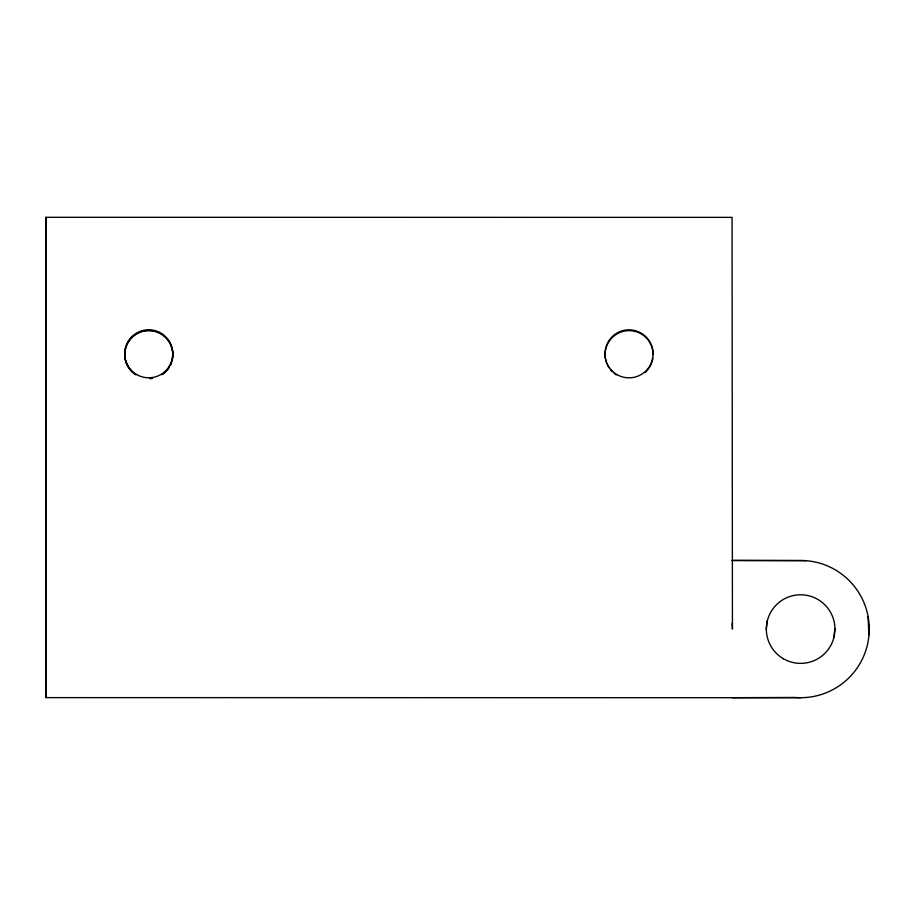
<?xml version="1.0" encoding="UTF-8"?>
<svg xmlns="http://www.w3.org/2000/svg" width="915" height="915" viewBox="0 0 915 915"><rect width="100%" height="100%" fill="white"/><g stroke="black" fill="none" stroke-linecap="round" stroke-linejoin="round"><path stroke-width="1.37" d="M45.853 697.619L45.899 217.301M732.16 623.378L732.435 629.074L732.057 217.37L45.796 217.301L45.75 697.619L800.625 697.699M605.261 357.33L605.364 351.063A24.019 24.019 0 0 1 652.967 351.863L652.921 354.597M731.909 697.688L794.872 697.459A68.614 68.614 0 0 0 869.01 634.781L868.644 629.085M766.232 629.497L767.319 620.61M833.782 637.549L834.869 628.662M731.989 560.46L800.636 560.46A68.614 68.614 0 0 1 869.124 633.214M806.241 560.701L731.931 560.46M868.918 634.781L868.061 616.882M171.631 361.963A24.019 24.019 0 0 1 170.19 365.462A24.019 24.019 0 0 0 171.654 361.963M165.775 371.536A24.019 24.019 0 0 1 161.864 374.693A24.019 24.019 0 0 0 165.787 371.536M150.037 378.536A24.019 24.019 0 0 0 152.553 378.272A24.019 24.019 0 0 1 150.06 378.536M652.864 358.131A24.019 24.019 0 0 1 647.912 369.534M647.099 370.495A24.019 24.019 0 0 1 645.338 372.302M616.207 374.853A24.019 24.019 0 0 1 614.159 373.4M612.284 371.73A24.019 24.019 0 0 1 610.58 369.877M609.093 367.864A24.019 24.019 0 0 1 607.251 364.559M606.759 363.404A24.019 24.019 0 0 1 605.25 357.33M127.391 343.651A24.019 24.019 0 0 0 135.717 374.693A24.019 24.019 0 0 1 127.402 343.651A24.019 24.019 0 0 1 157.403 332.122A24.019 24.019 0 0 1 172.009 360.762A24.019 24.019 0 0 0 157.403 332.122A24.019 24.019 0 0 0 127.402 343.651M166.633 370.621A24.019 24.019 0 0 0 169.584 366.56A24.019 24.019 0 0 1 166.644 370.621M617.019 374.635A24.019 24.019 0 0 0 653.036 353.831A24.019 24.019 0 0 0 617.019 333.037A24.019 24.019 0 0 0 617.019 374.635M136.701 374.578A24.019 24.019 0 0 0 172.729 353.785A24.019 24.019 0 0 0 136.701 332.98A24.019 24.019 0 0 0 136.701 374.578M783.48 658.789A34.312 34.312 0 0 0 834.938 629.085A34.312 34.312 0 0 0 783.48 599.371A34.312 34.312 0 0 0 783.48 658.789"/></g></svg>
